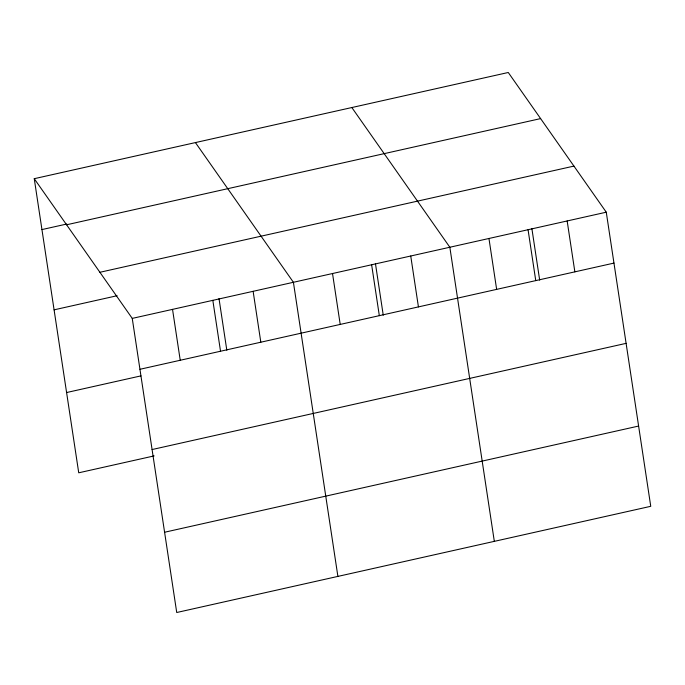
<?xml version="1.0" encoding="UTF-8"?>
<svg xmlns="http://www.w3.org/2000/svg" width="685" height="685" viewBox="0 0 685 685"><rect width="100%" height="100%" fill="white"/><g stroke="black" fill="none" stroke-linecap="round" stroke-linejoin="round"><path stroke-width="1.03" d="M34.25 178.691L508.27 72.49L606.268 212.196L650.75 506.309L176.73 612.51L132.248 318.397L34.25 178.691L78.732 472.804L154.151 455.902M41.948 229.578L66.745 224.029M66.591 224.791L540.611 118.599M99.907 272.287L573.927 166.095M54.089 309.843L117.109 295.723M132.248 318.397L606.268 212.196M139.945 369.292L613.965 263.091M66.591 392.539L140.973 375.877M152.079 449.548L626.107 343.356M164.588 532.245L638.608 426.053M351.842 107.536L449.839 247.242L494.322 541.356M195.422 142.583L293.411 282.288L337.893 576.402M567.163 220.964L574.861 271.851M531.86 228.456L539.677 280.139M528.058 229.723L535.756 280.619M488.953 238.483L496.642 289.378M410.735 256.002L418.432 306.897M375.431 263.502L383.249 315.186M371.63 264.77L379.327 315.657M332.525 273.529L340.214 324.425M253.125 291.313L260.822 342.209M219.003 298.549L226.821 350.232M212.829 300.338L220.527 351.234M172.534 309.372L180.232 360.259"/></g></svg>
